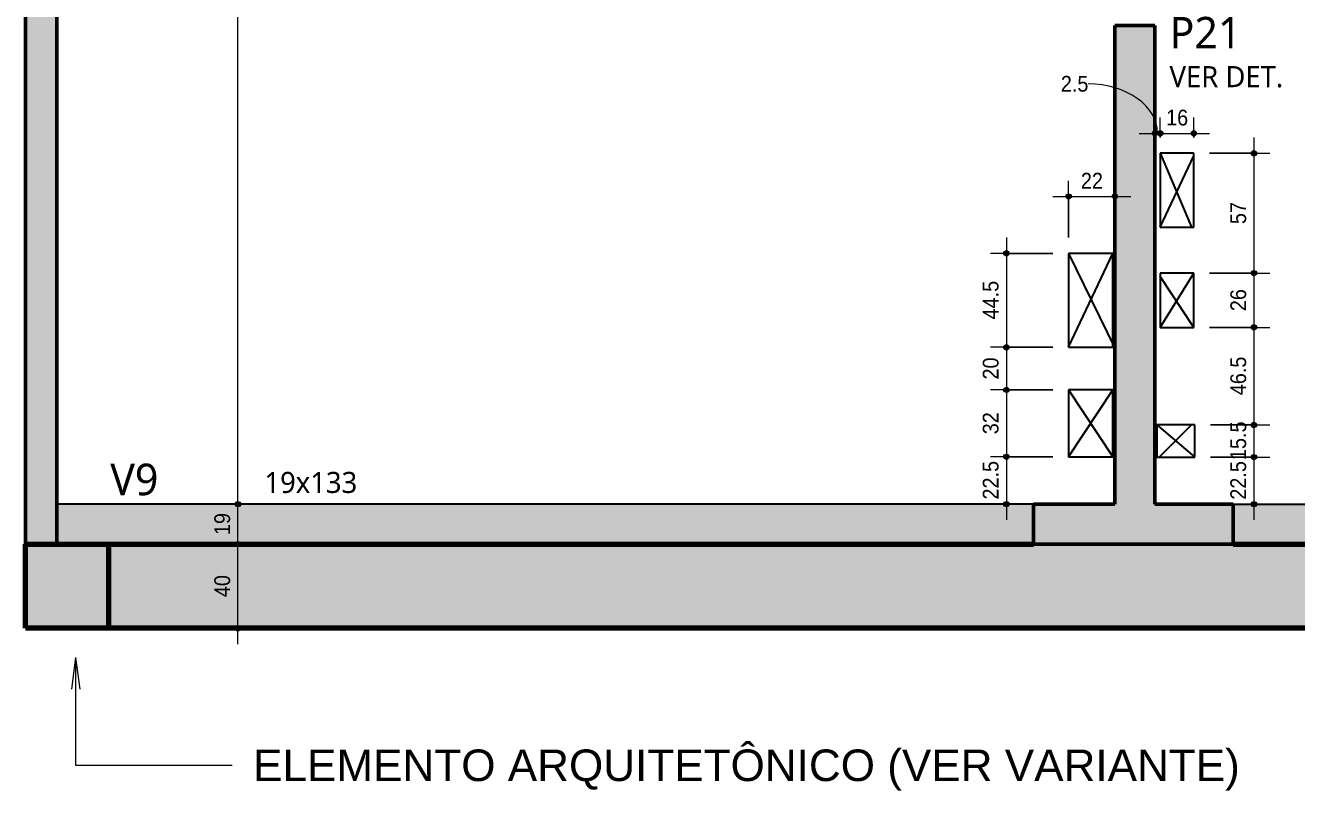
# Model space of a CAD drawing. Header units: centimetres. Extents: x -2198 to 42786, y -3196 to 88064.
# Drawn here: x -1759 to -1154, y -1033 to -669 of the extents above; entities that cross this region are included whole.
import ezdxf

# ---------------------------------------------------------------- set-up
doc = ezdxf.new("R2010")
doc.units = ezdxf.units.CM
for name, color, linetype, lineweight in [('A-ANNO-DIMS', 7, 'Continuous', 9), ('A-ANNO-DIMS-50', 7, 'Continuous', 9), ('A-DETL-THIN', 7, 'Continuous', 25), ('A-FLOR', 7, 'Continuous', 25), ('G-ANNO-TEXT', 7, 'Continuous', 9), ('S-BEAM', 7, 'Continuous', 25), ('S-BEAM-IDEN', 7, 'Continuous', 9), ('S-COLS', 7, 'Continuous', 25), ('S-COLS-IDEN', 7, 'Continuous', 9)]:
    doc.layers.add(name, color=color, linetype=linetype, lineweight=lineweight)
doc.styles.add('Arial', font='arial.ttf', dxfattribs={"height": 15})
doc.styles.add('Arial_2', font='arial.ttf', dxfattribs={"width": 0.9, "height": 7.5})
doc.styles.add('Gadugi', font='gadugi.ttf', dxfattribs={"height": 15})
doc.styles.add('Gadugi_1', font='gadugi.ttf', dxfattribs={"height": 10})
doc.styles.add('Gadugi_2', font='gadugi.ttf', dxfattribs={"height": 0.2})
doc.dimstyles.new('PED_1_5mm_ESQ', dxfattribs={"dimscale": 30.48, "dimtxt": 7.651945, "dimasz": 0.328084, "dimexe": 0.246063, "dimexo": 0.246063, "dimgap": 0.049213, "dimtad": 1, "dimdec": 1, "dimrnd": 0.5, "dimdsep": 46, "dimtxsty": 'Arial_2', "dimblk1": 'DOTSMALL', "dimblk2": 'DOTSMALL', "dimsah": 1, "dimcen": 0.09, "dimdle": 0.246063, "dimazin": 0, "dimtfac": 1, "dimtdec": 4, "dimtix": 1, "dimtmove": 0, "dimatfit": 3, "dimfxl": 1, "dimtvp": 1, "dimtolj": 1, "dimtzin": 0, "dimarcsym": 2})
doc.dimstyles.new('PED_1_5mm_ESQ_1', dxfattribs={"dimscale": 30.48, "dimtxt": 7.651945, "dimasz": 0.328084, "dimexe": 0.246063, "dimexo": 0.246063, "dimgap": 0.049213, "dimtad": 1, "dimdec": 1, "dimrnd": 0.5, "dimdsep": 46, "dimtxsty": 'Arial_2', "dimblk1": 'DOTSMALL', "dimblk2": 'DOTSMALL', "dimsah": 1, "dimcen": 0.09, "dimdle": 0.246063, "dimazin": 0, "dimtfac": 1, "dimtdec": 4, "dimtix": 1, "dimtmove": 1, "dimatfit": 3, "dimfxl": 1, "dimtvp": 1, "dimtolj": 1, "dimtzin": 0, "dimarcsym": 2})

# ---------------------------------------------------------------- blocks, each defined once
blk = doc.blocks.new('PED_TAG_PILAR_R04 - PILAR VER DET_-2523782-PL E 001 - FORMA DO PAVIMENTO TIPO 1')
at = {"layer": 'S-COLS-IDEN', "insert": (0.115, -0.633), "char_height": 0.2, "width": 1.37089, "attachment_point": 1, "style": 'Gadugi_2'}
blk.add_mtext('VER DET.', dxfattribs=at)
blk = doc.blocks.new('DIMBLOCK19-PL E 001 - FORMA DO PAVIMENTO TIPO 1')
at = {"layer": 'A-ANNO-DIMS-50'}
h = blk.add_hatch(color=256, dxfattribs=at)
edge = h.paths.add_edge_path(flags=0)
edge.add_arc((-1657.81, -915.95), 1.25, 0, 360)
h = blk.add_hatch(color=256, dxfattribs=at)
edge = h.paths.add_edge_path(flags=0)
edge.add_arc((-1657.81, -955.95), 1.25, 0, 360)
for p, q in [((-1652.08, -915.95), (-1665.31, -915.95)), ((-1657.81, -963.45), (-1657.81, -915.95)), ((-1657.81, -915.95), (-1652.08, -915.95)), ((-1652.08, -955.95), (-1665.31, -955.95)), ((-1657.81, -955.95), (-1652.08, -955.95))]:
    blk.add_line(p, q, dxfattribs=at)
for centre in [(-1657.81, -915.95), (-1657.81, -955.95)]:
    blk.add_circle(centre, 1.25, dxfattribs=at)
at = {"layer": 'A-ANNO-DIMS-50', "color": 0, "insert": (-1669.05, -941.13), "char_height": 7.5, "width": 12.4315, "attachment_point": 1, "rotation": 90, "line_spacing_factor": 0.941778, "style": 'Arial_2'}
blk.add_mtext('40', dxfattribs=at)
blk = doc.blocks.new('_DotSmall')
at = {"color": 0, "linetype": 'ByBlock', "const_width": 0.5}
blk.add_lwpolyline([(-0.0625, 0, 1), (0.0625, 0, 1)], format="xyb", close=True, dxfattribs=at)
blk = doc.blocks.new('DIMBLOCK20-PL E 001 - FORMA DO PAVIMENTO TIPO 1')
at = {"layer": 'A-ANNO-DIMS-50'}
h = blk.add_hatch(color=256, dxfattribs=at)
edge = h.paths.add_edge_path(flags=0)
edge.add_arc((-1657.81, -896.95), 1.25, 0, 360)
h = blk.add_hatch(color=256, dxfattribs=at)
edge = h.paths.add_edge_path(flags=0)
edge.add_arc((-1657.81, -915.95), 1.25, 0, 360)
for p, q in [((-1652.08, -896.95), (-1665.31, -896.95)), ((-1657.81, -915.95), (-1657.81, -896.95)), ((-1657.81, -896.95), (-1652.08, -896.95)), ((-1652.08, -915.95), (-1665.31, -915.95)), ((-1657.81, -915.95), (-1652.08, -915.95))]:
    blk.add_line(p, q, dxfattribs=at)
for centre in [(-1657.81, -896.95), (-1657.81, -915.95)]:
    blk.add_circle(centre, 1.25, dxfattribs=at)
at = {"layer": 'A-ANNO-DIMS-50', "color": 0, "insert": (-1669.05, -911.63), "char_height": 7.5, "width": 12.4315, "attachment_point": 1, "rotation": 90, "line_spacing_factor": 0.941778, "style": 'Arial_2'}
blk.add_mtext('19', dxfattribs=at)
blk = doc.blocks.new('DIMBLOCK21-PL E 001 - FORMA DO PAVIMENTO TIPO 1')
at = {"layer": 'A-ANNO-DIMS-50'}
h = blk.add_hatch(color=256, dxfattribs=at)
edge = h.paths.add_edge_path(flags=0)
edge.add_arc((-1657.81, -200.88), 1.25, 0, 360)
h = blk.add_hatch(color=256, dxfattribs=at)
edge = h.paths.add_edge_path(flags=0)
edge.add_arc((-1657.81, -896.95), 1.25, 0, 360)
for p, q in [((-1652.08, -200.88), (-1665.31, -200.88)), ((-1657.81, -896.95), (-1657.81, -200.88)), ((-1657.81, -200.88), (-1652.08, -200.88)), ((-1652.08, -896.95), (-1665.31, -896.95)), ((-1657.81, -896.95), (-1652.08, -896.95))]:
    blk.add_line(p, q, dxfattribs=at)
for centre in [(-1657.81, -200.88), (-1657.81, -896.95)]:
    blk.add_circle(centre, 1.25, dxfattribs=at)
at = {"layer": 'A-ANNO-DIMS-50', "color": 0, "insert": (-1669.05, -556.68), "char_height": 7.5, "width": 18.6472, "attachment_point": 1, "rotation": 90, "line_spacing_factor": 0.941778, "style": 'Arial_2'}
blk.add_mtext('696', dxfattribs=at)
blk = doc.blocks.new('DIMBLOCK239-PL E 001 - FORMA DO PAVIMENTO TIPO 1')
at = {"layer": 'A-ANNO-DIMS-50'}
h = blk.add_hatch(color=256, dxfattribs=at)
edge = h.paths.add_edge_path(flags=0)
edge.add_arc((-1292.46, -777.75), 1.25, 0, 360)
h = blk.add_hatch(color=256, dxfattribs=at)
edge = h.paths.add_edge_path(flags=0)
edge.add_arc((-1292.46, -822.39), 1.25, 0, 360)
for p, q in [((-1292.46, -770.25), (-1292.46, -822.39)), ((-1270.36, -777.75), (-1299.96, -777.75)), ((-1292.46, -777.75), (-1270.36, -777.75)), ((-1270.36, -822.39), (-1299.96, -822.39)), ((-1292.46, -822.39), (-1270.36, -822.39))]:
    blk.add_line(p, q, dxfattribs=at)
for centre in [(-1292.46, -777.75), (-1292.46, -822.39)]:
    blk.add_circle(centre, 1.25, dxfattribs=at)
at = {"layer": 'A-ANNO-DIMS-50', "color": 0, "insert": (-1303.7, -809.13), "char_height": 7.5, "width": 21.7551, "attachment_point": 1, "rotation": 90, "line_spacing_factor": 0.941778, "style": 'Arial_2'}
blk.add_mtext('44.5', dxfattribs=at)
blk = doc.blocks.new('DIMBLOCK240-PL E 001 - FORMA DO PAVIMENTO TIPO 1')
at = {"layer": 'A-ANNO-DIMS-50'}
h = blk.add_hatch(color=256, dxfattribs=at)
edge = h.paths.add_edge_path(flags=0)
edge.add_arc((-1292.46, -822.39), 1.25, 0, 360)
h = blk.add_hatch(color=256, dxfattribs=at)
edge = h.paths.add_edge_path(flags=0)
edge.add_arc((-1292.46, -842.63), 1.25, 0, 360)
for p, q in [((-1270.36, -822.39), (-1299.96, -822.39)), ((-1292.46, -822.39), (-1292.46, -842.63)), ((-1292.46, -822.39), (-1270.36, -822.39)), ((-1270.36, -842.63), (-1299.96, -842.63)), ((-1292.46, -842.63), (-1270.36, -842.63))]:
    blk.add_line(p, q, dxfattribs=at)
for centre in [(-1292.46, -822.39), (-1292.46, -842.63)]:
    blk.add_circle(centre, 1.25, dxfattribs=at)
at = {"layer": 'A-ANNO-DIMS-50', "color": 0, "insert": (-1303.7, -837.69), "char_height": 7.5, "width": 12.4315, "attachment_point": 1, "rotation": 90, "line_spacing_factor": 0.941778, "style": 'Arial_2'}
blk.add_mtext('20', dxfattribs=at)
blk = doc.blocks.new('DIMBLOCK241-PL E 001 - FORMA DO PAVIMENTO TIPO 1')
at = {"layer": 'A-ANNO-DIMS-50'}
h = blk.add_hatch(color=256, dxfattribs=at)
edge = h.paths.add_edge_path(flags=0)
edge.add_arc((-1292.46, -842.63), 1.25, 0, 360)
h = blk.add_hatch(color=256, dxfattribs=at)
edge = h.paths.add_edge_path(flags=0)
edge.add_arc((-1292.46, -874.43), 1.25, 0, 360)
for p, q in [((-1270.36, -842.63), (-1299.96, -842.63)), ((-1292.46, -842.63), (-1292.46, -874.43)), ((-1292.46, -842.63), (-1270.36, -842.63)), ((-1270.36, -874.43), (-1299.96, -874.43)), ((-1292.46, -874.43), (-1270.36, -874.43))]:
    blk.add_line(p, q, dxfattribs=at)
for centre in [(-1292.46, -842.63), (-1292.46, -874.43)]:
    blk.add_circle(centre, 1.25, dxfattribs=at)
at = {"layer": 'A-ANNO-DIMS-50', "color": 0, "insert": (-1303.7, -863.71), "char_height": 7.5, "width": 12.4315, "attachment_point": 1, "rotation": 90, "line_spacing_factor": 0.941778, "style": 'Arial_2'}
blk.add_mtext('32', dxfattribs=at)
blk = doc.blocks.new('DIMBLOCK242-PL E 001 - FORMA DO PAVIMENTO TIPO 1')
at = {"layer": 'A-ANNO-DIMS-50'}
h = blk.add_hatch(color=256, dxfattribs=at)
edge = h.paths.add_edge_path(flags=0)
edge.add_arc((-1292.46, -874.43), 1.25, 0, 360)
h = blk.add_hatch(color=256, dxfattribs=at)
edge = h.paths.add_edge_path(flags=0)
edge.add_arc((-1292.46, -896.95), 1.25, 0, 360)
for p, q in [((-1270.36, -874.43), (-1299.96, -874.43)), ((-1292.46, -874.43), (-1292.46, -904.45)), ((-1292.46, -874.43), (-1270.36, -874.43)), ((-1287.11, -896.95), (-1299.96, -896.95)), ((-1292.46, -896.95), (-1287.11, -896.95))]:
    blk.add_line(p, q, dxfattribs=at)
for centre in [(-1292.46, -874.43), (-1292.46, -896.95)]:
    blk.add_circle(centre, 1.25, dxfattribs=at)
at = {"layer": 'A-ANNO-DIMS-50', "color": 0, "insert": (-1303.7, -894.75), "char_height": 7.5, "width": 21.7551, "attachment_point": 1, "rotation": 90, "line_spacing_factor": 0.941778, "style": 'Arial_2'}
blk.add_mtext('22.5', dxfattribs=at)
blk = doc.blocks.new('DIMBLOCK243-PL E 001 - FORMA DO PAVIMENTO TIPO 1')
at = {"layer": 'A-ANNO-DIMS-50'}
h = blk.add_hatch(color=256, dxfattribs=at)
edge = h.paths.add_edge_path(flags=0)
edge.add_arc((-1262.86, -750.68), 1.25, 0, 360)
h = blk.add_hatch(color=256, dxfattribs=at)
edge = h.paths.add_edge_path(flags=0)
edge.add_arc((-1240.86, -750.68), 1.25, 0, 360)
for p, q in [((-1262.86, -770.25), (-1262.86, -743.18)), ((-1240.86, -756.41), (-1240.86, -743.18)), ((-1270.36, -750.68), (-1233.36, -750.68)), ((-1262.86, -750.68), (-1262.86, -770.25)), ((-1240.86, -750.68), (-1240.86, -756.41))]:
    blk.add_line(p, q, dxfattribs=at)
for centre in [(-1262.86, -750.68), (-1240.86, -750.68)]:
    blk.add_circle(centre, 1.25, dxfattribs=at)
at = {"layer": 'A-ANNO-DIMS-50', "color": 0, "insert": (-1257.04, -739.44), "char_height": 7.5, "width": 12.4315, "attachment_point": 1, "line_spacing_factor": 0.941778, "style": 'Arial_2'}
blk.add_mtext('22', dxfattribs=at)
blk = doc.blocks.new('DIMBLOCK244-PL E 001 - FORMA DO PAVIMENTO TIPO 1')
at = {"layer": 'A-ANNO-DIMS-50'}
h = blk.add_hatch(color=256, dxfattribs=at)
edge = h.paths.add_edge_path(flags=0)
edge.add_arc((-1174.74, -730.16), 1.25, 0, 360)
h = blk.add_hatch(color=256, dxfattribs=at)
edge = h.paths.add_edge_path(flags=0)
edge.add_arc((-1174.74, -787.12), 1.25, 0, 360)
for p, q in [((-1174.74, -722.66), (-1174.74, -787.12)), ((-1195.86, -730.16), (-1167.24, -730.16)), ((-1174.74, -730.16), (-1195.86, -730.16)), ((-1195.86, -787.12), (-1167.24, -787.12)), ((-1174.74, -787.12), (-1195.86, -787.12))]:
    blk.add_line(p, q, dxfattribs=at)
for centre in [(-1174.74, -730.16), (-1174.74, -787.12)]:
    blk.add_circle(centre, 1.25, dxfattribs=at)
at = {"layer": 'A-ANNO-DIMS-50', "color": 0, "insert": (-1185.97, -763.82), "char_height": 7.5, "width": 12.4315, "attachment_point": 1, "rotation": 90, "line_spacing_factor": 0.941778, "style": 'Arial_2'}
blk.add_mtext('57', dxfattribs=at)
blk = doc.blocks.new('DIMBLOCK245-PL E 001 - FORMA DO PAVIMENTO TIPO 1')
at = {"layer": 'A-ANNO-DIMS-50'}
h = blk.add_hatch(color=256, dxfattribs=at)
edge = h.paths.add_edge_path(flags=0)
edge.add_arc((-1174.74, -787.12), 1.25, 0, 360)
h = blk.add_hatch(color=256, dxfattribs=at)
edge = h.paths.add_edge_path(flags=0)
edge.add_arc((-1174.74, -812.93), 1.25, 0, 360)
for p, q in [((-1195.86, -787.12), (-1167.24, -787.12)), ((-1174.74, -787.12), (-1195.86, -787.12)), ((-1174.74, -787.12), (-1174.74, -812.93)), ((-1195.86, -812.93), (-1167.24, -812.93)), ((-1174.74, -812.93), (-1195.86, -812.93))]:
    blk.add_line(p, q, dxfattribs=at)
for centre in [(-1174.74, -787.12), (-1174.74, -812.93)]:
    blk.add_circle(centre, 1.25, dxfattribs=at)
at = {"layer": 'A-ANNO-DIMS-50', "color": 0, "insert": (-1185.97, -805.21), "char_height": 7.5, "width": 12.4315, "attachment_point": 1, "rotation": 90, "line_spacing_factor": 0.941778, "style": 'Arial_2'}
blk.add_mtext('26', dxfattribs=at)
blk = doc.blocks.new('DIMBLOCK246-PL E 001 - FORMA DO PAVIMENTO TIPO 1')
at = {"layer": 'A-ANNO-DIMS-50'}
h = blk.add_hatch(color=256, dxfattribs=at)
edge = h.paths.add_edge_path(flags=0)
edge.add_arc((-1174.74, -812.93), 1.25, 0, 360)
h = blk.add_hatch(color=256, dxfattribs=at)
edge = h.paths.add_edge_path(flags=0)
edge.add_arc((-1174.74, -859.28), 1.25, 0, 360)
for p, q in [((-1195.86, -812.93), (-1167.24, -812.93)), ((-1174.74, -812.93), (-1195.86, -812.93)), ((-1174.74, -812.93), (-1174.74, -859.28)), ((-1195.36, -859.28), (-1167.24, -859.28)), ((-1174.74, -859.28), (-1195.36, -859.28))]:
    blk.add_line(p, q, dxfattribs=at)
for centre in [(-1174.74, -812.93), (-1174.74, -859.28)]:
    blk.add_circle(centre, 1.25, dxfattribs=at)
at = {"layer": 'A-ANNO-DIMS-50', "color": 0, "insert": (-1185.97, -845.17), "char_height": 7.5, "width": 21.7551, "attachment_point": 1, "rotation": 90, "line_spacing_factor": 0.941778, "style": 'Arial_2'}
blk.add_mtext('46.5', dxfattribs=at)
blk = doc.blocks.new('DIMBLOCK247-PL E 001 - FORMA DO PAVIMENTO TIPO 1')
at = {"layer": 'A-ANNO-DIMS-50'}
h = blk.add_hatch(color=256, dxfattribs=at)
edge = h.paths.add_edge_path(flags=0)
edge.add_arc((-1174.74, -859.28), 1.25, 0, 360)
h = blk.add_hatch(color=256, dxfattribs=at)
edge = h.paths.add_edge_path(flags=0)
edge.add_arc((-1174.74, -874.58), 1.25, 0, 360)
for p, q in [((-1195.36, -859.28), (-1167.24, -859.28)), ((-1174.74, -859.28), (-1195.36, -859.28)), ((-1174.74, -859.28), (-1174.74, -874.58)), ((-1195.36, -874.58), (-1167.24, -874.58)), ((-1174.74, -874.58), (-1195.36, -874.58))]:
    blk.add_line(p, q, dxfattribs=at)
for centre in [(-1174.74, -859.28), (-1174.74, -874.58)]:
    blk.add_circle(centre, 1.25, dxfattribs=at)
at = {"layer": 'A-ANNO-DIMS-50', "color": 0, "insert": (-1185.97, -875.99), "char_height": 7.5, "width": 21.7551, "attachment_point": 1, "rotation": 90, "line_spacing_factor": 0.941778, "style": 'Arial_2'}
blk.add_mtext('15.5', dxfattribs=at)
blk = doc.blocks.new('DIMBLOCK248-PL E 001 - FORMA DO PAVIMENTO TIPO 1')
at = {"layer": 'A-ANNO-DIMS-50'}
h = blk.add_hatch(color=256, dxfattribs=at)
edge = h.paths.add_edge_path(flags=0)
edge.add_arc((-1174.74, -874.58), 1.25, 0, 360)
h = blk.add_hatch(color=256, dxfattribs=at)
edge = h.paths.add_edge_path(flags=0)
edge.add_arc((-1174.74, -896.95), 1.25, 0, 360)
for p, q in [((-1195.36, -874.58), (-1167.24, -874.58)), ((-1174.74, -874.58), (-1195.36, -874.58)), ((-1174.74, -874.58), (-1174.74, -904.45)), ((-1177.11, -896.95), (-1167.24, -896.95)), ((-1174.74, -896.95), (-1177.11, -896.95))]:
    blk.add_line(p, q, dxfattribs=at)
for centre in [(-1174.74, -874.58), (-1174.74, -896.95)]:
    blk.add_circle(centre, 1.25, dxfattribs=at)
at = {"layer": 'A-ANNO-DIMS-50', "color": 0, "insert": (-1185.97, -894.83), "char_height": 7.5, "width": 21.7551, "attachment_point": 1, "rotation": 90, "line_spacing_factor": 0.941778, "style": 'Arial_2'}
blk.add_mtext('22.5', dxfattribs=at)
blk = doc.blocks.new('DIMBLOCK249-PL E 001 - FORMA DO PAVIMENTO TIPO 1')
at = {"layer": 'A-ANNO-DIMS-50'}
h = blk.add_hatch(color=256, dxfattribs=at)
edge = h.paths.add_edge_path(flags=0)
edge.add_arc((-1221.86, -720.68), 1.25, 0, 360)
h = blk.add_hatch(color=256, dxfattribs=at)
edge = h.paths.add_edge_path(flags=0)
edge.add_arc((-1219.3, -720.68), 1.25, 0, 360)
for p, q in [((-1221.86, -726.41), (-1221.86, -713.18)), ((-1219.3, -722.66), (-1219.3, -713.18)), ((-1229.36, -720.68), (-1219.3, -720.68)), ((-1221.86, -720.68), (-1221.86, -726.41)), ((-1219.3, -720.68), (-1219.3, -722.66))]:
    blk.add_line(p, q, dxfattribs=at)
for centre in [(-1221.86, -720.68), (-1219.3, -720.68)]:
    blk.add_circle(centre, 1.25, dxfattribs=at)
blk.add_ellipse((-1253.62, -720.68), major_axis=(33.04, 0), ratio=0.710495, start_param=0, end_param=1.570796, dxfattribs=at)
at = {"layer": 'A-ANNO-DIMS-50', "color": 0, "insert": (-1266.57, -693.35), "char_height": 7.5, "width": 15.5393, "attachment_point": 1, "line_spacing_factor": 0.941778, "style": 'Arial_2'}
blk.add_mtext('2.5', dxfattribs=at)
blk = doc.blocks.new('DIMBLOCK250-PL E 001 - FORMA DO PAVIMENTO TIPO 1')
at = {"layer": 'A-ANNO-DIMS-50'}
h = blk.add_hatch(color=256, dxfattribs=at)
edge = h.paths.add_edge_path(flags=0)
edge.add_arc((-1219.3, -720.68), 1.25, 0, 360)
h = blk.add_hatch(color=256, dxfattribs=at)
edge = h.paths.add_edge_path(flags=0)
edge.add_arc((-1203.36, -720.68), 1.25, 0, 360)
for p, q in [((-1219.3, -722.66), (-1219.3, -713.18)), ((-1203.36, -722.66), (-1203.36, -713.18)), ((-1219.3, -720.68), (-1195.86, -720.68)), ((-1219.3, -720.68), (-1219.3, -722.66)), ((-1203.36, -720.68), (-1203.36, -722.66))]:
    blk.add_line(p, q, dxfattribs=at)
for centre in [(-1219.3, -720.68), (-1203.36, -720.68)]:
    blk.add_circle(centre, 1.25, dxfattribs=at)
at = {"layer": 'A-ANNO-DIMS-50', "color": 0, "insert": (-1216.51, -709.44), "char_height": 7.5, "width": 12.4315, "attachment_point": 1, "line_spacing_factor": 0.941778, "style": 'Arial_2'}
blk.add_mtext('16', dxfattribs=at)

msp = doc.modelspace()

# ---------------------------------------------------------------- hatches: boundary and pattern name
at = {"layer": 'A-FLOR', "true_color": 0xa7d7e1}
msp.add_hatch(color=9, dxfattribs=at).paths.add_polyline_path([(-1184.61, -955.95), (-561.59, -955.95), (-561.59, -915.95), (-1719.36, -915.95), (-1719.36, -955.95), (-1221.86, -955.95)], flags=0)
at = {"layer": 'S-BEAM', "true_color": 0xccffcc}
for points in [[(-1719.36, -915.95), (-1279.61, -915.95), (-1279.61, -896.95), (-1743.86, -896.95), (-1743.86, -915.95)], [(-561.59, -915.95), (-561.59, -896.95), (-1184.61, -896.95), (-1184.61, -915.95), (-863.17, -915.95)]]:
    msp.add_hatch(color=254, dxfattribs=at).paths.add_polyline_path(points, flags=0)
at = {"layer": 'S-COLS', "true_color": 0x808080}
for points in [[(-1758.86, -915.95), (-1743.86, -915.95), (-1743.86, -316), (-1758.86, -316), (-1753.86, -318.5), (-1758.86, -321), (-1758.86, -351.8)], [(-1184.61, -915.95), (-1184.61, -896.95), (-1221.86, -896.95), (-1221.86, -669.38), (-1240.86, -669.38), (-1240.86, -896.95), (-1279.61, -896.95), (-1279.61, -915.95)], [(-1719.36, -955.95), (-1719.36, -915.95), (-1758.86, -915.95), (-1758.86, -955.95)]]:
    msp.add_hatch(color=8, dxfattribs=at).paths.add_polyline_path(points, flags=0)

# ---------------------------------------------------------------- linework, layer by layer
at = {"layer": 'A-DETL-THIN'}
for p, q in [((-1219.3, -730.16), (-1204.4, -765.26)), ((-1219.3, -765.26), (-1203.36, -731.36)), ((-1262.86, -777.75), (-1240.86, -822.85)), ((-1262.86, -822.39), (-1241.88, -777.75)), ((-1219.3, -812.93), (-1203.36, -787.12)), ((-1203.36, -812.93), (-1219.3, -788.78)), ((-1262.86, -842.63), (-1241.88, -874.43)), ((-1262.86, -874.43), (-1241.88, -842.63)), ((-1220.86, -859.28), (-1202.86, -874.58)), ((-1219.8, -874.58), (-1204.5, -859.28))]:
    msp.add_line(p, q, dxfattribs=at)
at = {"layer": 'A-FLOR'}
for p, q in [((-1203.36, -730.16), (-1219.3, -730.16)), ((-1219.3, -730.16), (-1219.3, -765.26)), ((-1203.36, -765.26), (-1203.36, -730.16)), ((-1219.3, -765.26), (-1203.36, -765.26)), ((-1241.88, -777.75), (-1262.86, -777.75)), ((-1262.86, -777.75), (-1262.86, -822.39)), ((-1241.88, -822.39), (-1241.88, -777.75)), ((-1203.36, -787.12), (-1219.3, -787.12)), ((-1219.3, -787.12), (-1219.3, -812.93)), ((-1203.36, -812.93), (-1203.36, -787.12)), ((-1219.3, -812.93), (-1203.36, -812.93)), ((-1262.86, -822.39), (-1241.88, -822.39)), ((-1241.88, -842.63), (-1262.86, -842.63)), ((-1262.86, -842.63), (-1262.86, -874.43)), ((-1241.88, -874.43), (-1241.88, -842.63)), ((-1202.86, -859.28), (-1220.86, -859.28)), ((-1220.86, -859.28), (-1220.86, -874.58)), ((-1202.86, -874.58), (-1202.86, -859.28)), ((-1262.86, -874.43), (-1241.88, -874.43)), ((-1220.86, -874.58), (-1202.86, -874.58))]:
    msp.add_line(p, q, dxfattribs=at)
at = {"layer": 'A-FLOR', "color": 190, "lineweight": 70, "true_color": 0x8000ff}
for p, q in [((-1719.36, -915.95), (-1279.61, -915.95)), ((-1184.61, -915.95), (-561.59, -915.95)), ((-561.59, -955.95), (-1719.36, -955.95))]:
    msp.add_line(p, q, dxfattribs=at)
at = {"layer": 'G-ANNO-TEXT'}
for p, q in [((-1735.03, -969.82), (-1737.01, -984.82)), ((-1735.03, -969.82), (-1733.06, -984.82)), ((-1735.03, -969.82), (-1735.03, -1021.07)), ((-1735.03, -1021.07), (-1660.61, -1021.07))]:
    msp.add_line(p, q, dxfattribs=at)
at = {"layer": 'S-BEAM'}
for p, q in [((-1279.61, -896.95), (-1743.86, -896.95)), ((-1184.61, -896.95), (-561.59, -896.95)), ((-1279.61, -915.95), (-1719.36, -915.95)), ((-1184.61, -915.95), (-561.59, -915.95))]:
    msp.add_line(p, q, dxfattribs=at)
at = {"layer": 'S-COLS', "lineweight": 50}
for p, q in [((-1743.86, -316), (-1743.86, -915.95)), ((-1758.86, -915.95), (-1758.86, -321)), ((-1240.86, -896.95), (-1240.86, -669.38)), ((-1240.86, -669.38), (-1221.86, -669.38)), ((-1221.86, -669.38), (-1221.86, -896.95)), ((-1279.61, -915.95), (-1279.61, -896.95)), ((-1279.61, -896.95), (-1240.86, -896.95)), ((-1221.86, -896.95), (-1184.61, -896.95)), ((-1184.61, -896.95), (-1184.61, -915.95)), ((-1743.86, -915.95), (-1758.86, -915.95)), ((-1184.61, -915.95), (-1279.61, -915.95))]:
    msp.add_line(p, q, dxfattribs=at)
at = {"layer": 'S-COLS', "color": 190, "lineweight": 70, "true_color": 0x8000ff}
for p, q in [((-1758.86, -955.95), (-1758.86, -915.95)), ((-1758.86, -915.95), (-1719.36, -915.95)), ((-1719.36, -915.95), (-1719.36, -955.95)), ((-1719.36, -955.95), (-1758.86, -955.95))]:
    msp.add_line(p, q, dxfattribs=at)

# ---------------------------------------------------------------- block references
at = {"layer": 'S-COLS-IDEN', "xscale": 49.99999999999998, "yscale": 49.99999999999998, "zscale": 49.99999999999998}
msp.add_blockref('PED_TAG_PILAR_R04 - PILAR VER DET_-2523782-PL E 001 - FORMA DO PAVIMENTO TIPO 1', (-1220.62, -657.08), dxfattribs=at)

# ---------------------------------------------------------------- texts
at = {"layer": 'G-ANNO-TEXT', "insert": (-1650.61, -1013.57), "char_height": 15, "width": 577.215, "attachment_point": 1, "style": 'Arial'}
msp.add_mtext('ELEMENTO ARQUITETÔNICO (VER VARIANTE)', dxfattribs=at)
at = {"layer": 'S-BEAM-IDEN', "attachment_point": 1}
for s, insert, char_height, width, style in [('V9', (-1718.53, -877.68), 15, 30.0633, 'Gadugi'), ('19x133', (-1645.23, -881.61), 10, 54.1139, 'Gadugi_1')]:
    msp.add_mtext(s, dxfattribs=dict(at, insert=insert, char_height=char_height, width=width, style=style))
at = {"layer": 'S-COLS-IDEN', "insert": (-1214.88, -665.32), "char_height": 15, "width": 42.4894, "attachment_point": 1, "style": 'Gadugi'}
msp.add_mtext('P21', dxfattribs=at)

# ---------------------------------------------------------------- dimensions: what is measured, and where the dimension line sits
at = {"layer": 'A-ANNO-DIMS'}
for base, p1, p2, override, picture, middle in [((-1657.81, -200.88), (-1659.58, -896.95), (-1659.58, -200.88), {"dimpost": '<>', "dimfxl": 696.06876}, 'DIMBLOCK21-PL E 001 - FORMA DO PAVIMENTO TIPO 1', (-1663.14, -548.92)), ((-1174.74, -787.12), (-1203.36, -730.16), (-1203.36, -787.12), {"dimpost": '<>', "dimfxl": 56.967491}, 'DIMBLOCK244-PL E 001 - FORMA DO PAVIMENTO TIPO 1', (-1180.05, -758.64)), ((-1292.46, -822.39), (-1262.86, -777.75), (-1262.86, -822.39), {"dimpost": '<>', "dimfxl": 44.642717}, 'DIMBLOCK239-PL E 001 - FORMA DO PAVIMENTO TIPO 1', (-1297.77, -800.07)), ((-1174.74, -812.93), (-1203.36, -787.12), (-1203.36, -812.93), {"dimpost": '<>', "dimfxl": 25.803833}, 'DIMBLOCK245-PL E 001 - FORMA DO PAVIMENTO TIPO 1', (-1180.06, -800.03)), ((-1174.7355, -859.2788), (-1203.3646, -812.9279), (-1202.8644, -859.2788), {"dimpost": '<>', "dimfxl": 46.353615}, 'DIMBLOCK246-PL E 001 - FORMA DO PAVIMENTO TIPO 1', (-1180.0648, -836.1033)), ((-1292.46, -842.63), (-1262.86, -822.39), (-1262.86, -842.63), {"dimpost": '<>', "dimfxl": 20.238242}, 'DIMBLOCK240-PL E 001 - FORMA DO PAVIMENTO TIPO 1', (-1297.79, -832.51)), ((-1292.46, -874.43), (-1262.86, -842.63), (-1262.86, -874.43), {"dimpost": '<>', "dimfxl": 31.797125}, 'DIMBLOCK241-PL E 001 - FORMA DO PAVIMENTO TIPO 1', (-1297.79, -858.53)), ((-1174.74, -874.58), (-1202.86, -859.28), (-1202.86, -874.58), {"dimpost": '<>', "dimfxl": 15.297592}, 'DIMBLOCK247-PL E 001 - FORMA DO PAVIMENTO TIPO 1', (-1180.06, -866.93)), ((-1292.46, -896.95), (-1262.86, -874.43), (-1279.61, -896.95), {"dimpost": '<>', "dimfxl": 28.068581}, 'DIMBLOCK242-PL E 001 - FORMA DO PAVIMENTO TIPO 1', (-1297.79, -885.69)), ((-1174.74, -896.95), (-1202.86, -874.58), (-1184.61, -896.95), {"dimpost": '<>', "dimfxl": 28.872408}, 'DIMBLOCK248-PL E 001 - FORMA DO PAVIMENTO TIPO 1', (-1180.06, -885.76)), ((-1657.81, -896.95), (-1659.58, -915.95), (-1659.58, -896.95), {"dimpost": '<>', "dimfxl": 19}, 'DIMBLOCK20-PL E 001 - FORMA DO PAVIMENTO TIPO 1', (-1663.14, -906.45)), ((-1657.81, -915.95), (-1659.58, -955.95), (-1659.58, -915.95), {"dimpost": '<>', "dimfxl": 40}, 'DIMBLOCK19-PL E 001 - FORMA DO PAVIMENTO TIPO 1', (-1663.14, -935.95))]:
    dim = msp.add_linear_dim(base=base, p1=p1, p2=p2, angle=90, dimstyle='PED_1_5mm_ESQ', override=override, dxfattribs=at)
    dim.commit()
    dim.dimension.update_dxf_attribs({"geometry": picture, "text_midpoint": middle})
dim = msp.add_linear_dim(base=(-1219.3, -720.68), p1=(-1221.86, -718.91), p2=(-1219.3, -730.16), dimstyle='PED_1_5mm_ESQ_1', override={"dimpost": '<>', "dimfxl": 11.536087}, dxfattribs=at)
dim.commit()
dim.dimension.update_dxf_attribs({"geometry": 'DIMBLOCK249-PL E 001 - FORMA DO PAVIMENTO TIPO 1', "text_midpoint": (-1258.8, -698.35), "dimtype": 160})
for base, p1, p2, override, picture, middle in [((-1203.36, -720.68), (-1219.3, -730.16), (-1203.36, -730.16), {"dimpost": '<>', "dimfxl": 15.93708}, 'DIMBLOCK250-PL E 001 - FORMA DO PAVIMENTO TIPO 1', (-1211.33, -715.35)), ((-1240.86, -750.68), (-1262.86, -777.75), (-1240.86, -748.91), {"dimpost": '<>', "dimfxl": 36.273007}, 'DIMBLOCK243-PL E 001 - FORMA DO PAVIMENTO TIPO 1', (-1251.86, -745.41))]:
    dim = msp.add_linear_dim(base=base, p1=p1, p2=p2, dimstyle='PED_1_5mm_ESQ', override=override, dxfattribs=at)
    dim.commit()
    dim.dimension.update_dxf_attribs({"geometry": picture, "text_midpoint": middle})

doc.saveas('drawing.dxf')
